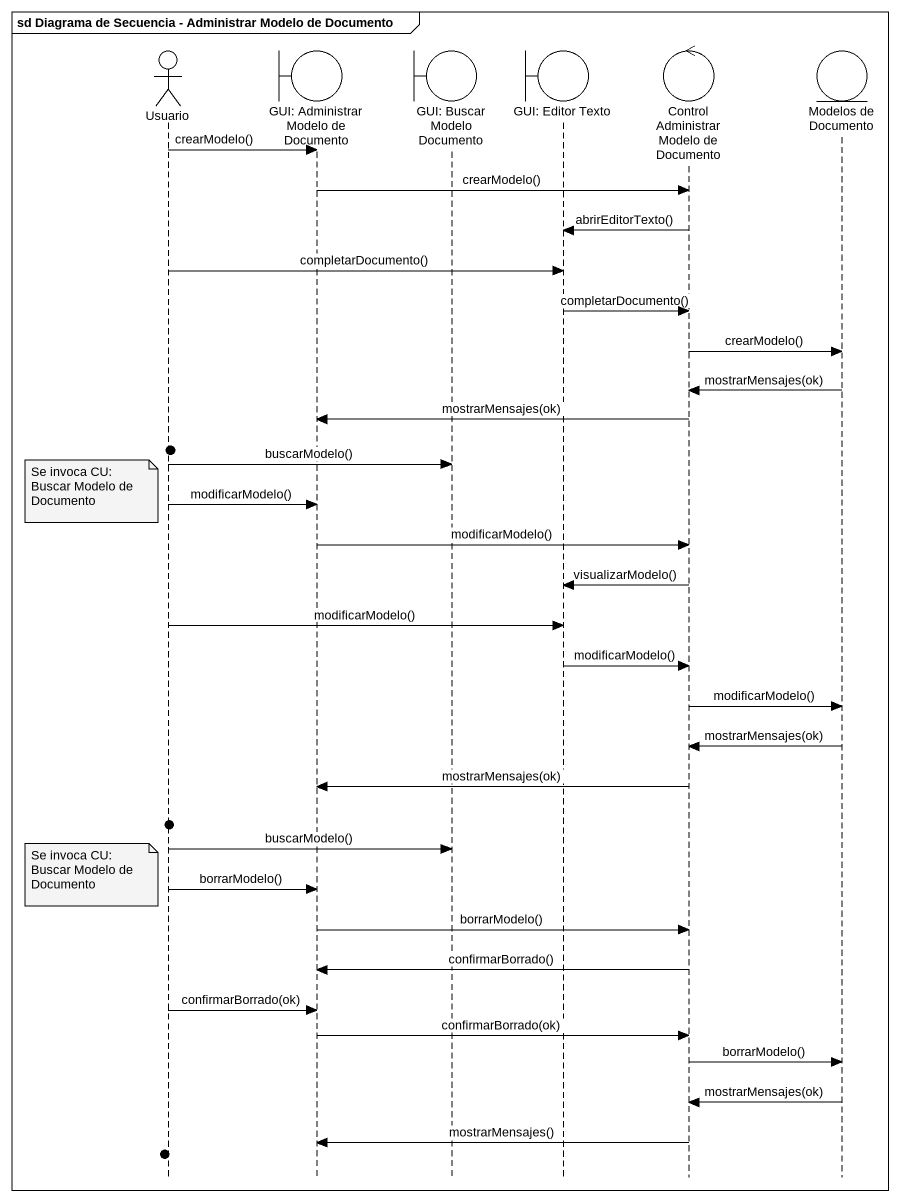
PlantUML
@startuml
mainframe sd Diagrama de Secuencia - Administrar Modelo de Documento
hide footbox
actor Usuario
boundary "GUI: Administrar Modelo de Documento" as GUI_Administrar_Modelo_de
boundary "GUI: Buscar Modelo Documento" as GUI_Buscar_Modelo_Documento
boundary "GUI: Editor Texto" as GUI_Editor_Texto
control "Control Administrar Modelo de Documento" as Control_Administrar_Modelo
entity "Modelos de Documento" as Modelos_de_Documento

Usuario -> GUI_Administrar_Modelo_de : crearModelo()
GUI_Administrar_Modelo_de -> Control_Administrar_Modelo : crearModelo()
Control_Administrar_Modelo -> GUI_Editor_Texto : abrirEditorTexto()
Usuario -> GUI_Editor_Texto : completarDocumento()
GUI_Editor_Texto -> Control_Administrar_Modelo : completarDocumento()
Control_Administrar_Modelo -> Modelos_de_Documento : crearModelo()
Modelos_de_Documento -> Control_Administrar_Modelo : mostrarMensajes(ok)
Control_Administrar_Modelo -> GUI_Administrar_Modelo_de : mostrarMensajes(ok)
Usuario -> GUI_Buscar_Modelo_Documento : buscarModelo()
note left of Usuario : Se invoca CU: Buscar Modelo de Documento
Usuario -> GUI_Administrar_Modelo_de : modificarModelo()
GUI_Administrar_Modelo_de -> Control_Administrar_Modelo : modificarModelo()
Control_Administrar_Modelo -> GUI_Editor_Texto : visualizarModelo()
Usuario -> GUI_Editor_Texto : modificarModelo()
GUI_Editor_Texto -> Control_Administrar_Modelo : modificarModelo()
Control_Administrar_Modelo -> Modelos_de_Documento : modificarModelo()
Modelos_de_Documento -> Control_Administrar_Modelo : mostrarMensajes(ok)
Control_Administrar_Modelo -> GUI_Administrar_Modelo_de : mostrarMensajes(ok)
Usuario -> GUI_Buscar_Modelo_Documento : buscarModelo()
note left of Usuario : Se invoca CU: Buscar Modelo de Documento
Usuario -> GUI_Administrar_Modelo_de : borrarModelo()
GUI_Administrar_Modelo_de -> Control_Administrar_Modelo : borrarModelo()
Control_Administrar_Modelo -> GUI_Administrar_Modelo_de : confirmarBorrado()
Usuario -> GUI_Administrar_Modelo_de : confirmarBorrado(ok)
GUI_Administrar_Modelo_de -> Control_Administrar_Modelo : confirmarBorrado(ok)
Control_Administrar_Modelo -> Modelos_de_Documento : borrarModelo()
Modelos_de_Documento -> Control_Administrar_Modelo : mostrarMensajes(ok)
Control_Administrar_Modelo -> GUI_Administrar_Modelo_de : mostrarMensajes()
@enduml
